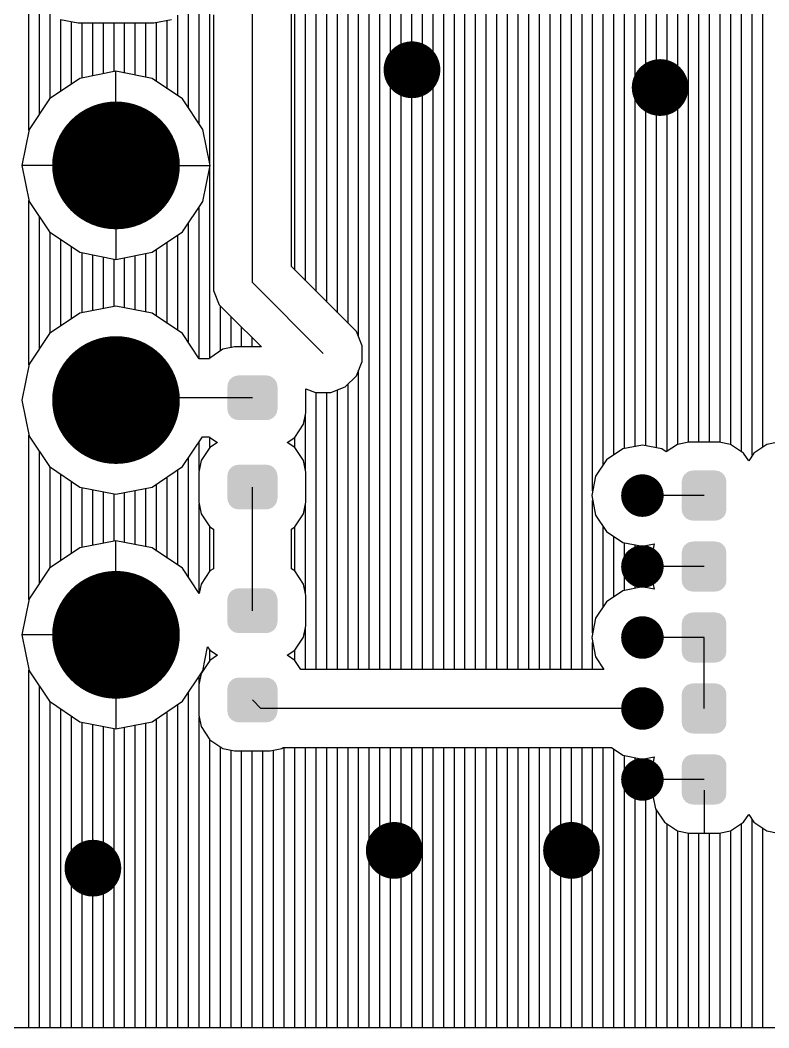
# Model space of a CAD drawing. Extents: x 295 to 953, y 10 to 290.
# Drawn here: x 601.13 to 623.26, y 132.92 to 162.68 of the extents above; entities that cross this region are included whole.
import ezdxf

# ---------------------------------------------------------------- set-up
doc = ezdxf.new("R2010")
doc.units = 0
doc.header["$LTSCALE"] = 5
doc.header["$MEASUREMENT"] = 0
doc.layers.get('0').update_dxf_attribs({"linetype": 'CONTINUOUS', "lineweight": 25})
doc.layers.add('DV-INT-A3_BOT', color=7, linetype='CONTINUOUS')

msp = doc.modelspace()

# ---------------------------------------------------------------- linework, layer by layer
for points, const_width in [([(613.132, 161.213, -1), (612.294, 161.213, -1)], 0.838), ([(620.466, 160.689, -1), (619.628, 160.689, -1)], 0.838), ([(604.909, 158.389, -1), (603.023, 158.389, -1)], 1.886), ([(604.909, 151.461, -1), (603.023, 151.461, -1)], 1.886), ([(619.837, 148.64, -1), (619.209, 148.64, -1)], 0.629), ([(619.837, 146.545, -1), (619.209, 146.545, -1)], 0.629), ([(604.909, 144.529, -1), (603.023, 144.529, -1)], 1.886), ([(619.837, 144.449, -1), (619.209, 144.449, -1)], 0.629), ([(619.837, 142.354, -1), (619.209, 142.354, -1)], 0.629), ([(619.837, 140.258, -1), (619.209, 140.258, -1)], 0.629), ([(612.608, 138.163, -1), (611.77, 138.163, -1)], 0.838), ([(617.847, 138.163, -1), (617.008, 138.163, -1)], 0.838), ([(603.702, 137.639, -1), (602.864, 137.639, -1)], 0.838)]:
    msp.add_lwpolyline(points, format="xyb", close=True, dxfattribs=dict(const_width=const_width))
for points in [[(608.719, 151.962), (608.679, 152.046), (607.275, 151.962), (607.318, 152.046)], [(608.679, 152.046), (608.67, 152.055), (607.318, 152.046), (607.323, 152.055)], [(608.67, 152.055), (608.606, 152.122), (607.323, 152.055), (607.391, 152.122)], [(608.606, 152.122), (608.594, 152.128), (607.391, 152.122), (607.398, 152.128)], [(608.594, 152.128), (608.514, 152.171), (607.398, 152.128), (607.485, 152.171)], [(608.514, 152.171), (608.494, 152.174), (607.485, 152.171), (607.492, 152.174)], [(608.494, 152.174), (608.411, 152.188), (607.492, 152.174), (607.585, 152.188)], [(608.74, 151.197), (608.74, 151.859), (607.256, 151.197), (607.256, 151.859)], [(608.738, 151.859), (608.724, 151.952), (607.258, 151.859), (607.273, 151.952)], [(608.724, 151.952), (608.719, 151.962), (607.273, 151.952), (607.275, 151.962)], [(608.723, 151.104), (608.738, 151.197), (607.271, 151.104), (607.258, 151.197)], [(608.721, 151.093), (608.723, 151.104), (607.276, 151.093), (607.271, 151.104)], [(608.677, 151.01), (608.721, 151.093), (607.317, 151.01), (607.276, 151.093)], [(608.673, 151.001), (608.677, 151.01), (607.325, 151.001), (607.317, 151.01)], [(608.604, 150.934), (608.673, 151.001), (607.389, 150.934), (607.325, 151.001)], [(608.598, 150.928), (608.604, 150.934), (607.401, 150.928), (607.389, 150.934)], [(608.51, 150.885), (608.598, 150.928), (607.482, 150.885), (607.401, 150.928)], [(608.503, 150.882), (608.51, 150.885), (607.502, 150.882), (607.482, 150.885)], [(608.411, 150.868), (608.503, 150.882), (607.585, 150.868), (607.502, 150.882)], [(608.719, 149.326), (608.679, 149.41), (607.275, 149.326), (607.318, 149.41)], [(608.679, 149.41), (608.67, 149.419), (607.318, 149.41), (607.323, 149.419)], [(608.67, 149.419), (608.606, 149.486), (607.323, 149.419), (607.391, 149.486)], [(608.606, 149.486), (608.594, 149.492), (607.391, 149.486), (607.398, 149.492)], [(608.594, 149.492), (608.514, 149.535), (607.398, 149.492), (607.485, 149.535)], [(608.514, 149.535), (608.494, 149.538), (607.485, 149.535), (607.492, 149.538)], [(608.494, 149.538), (608.411, 149.552), (607.492, 149.538), (607.585, 149.552)], [(621.781, 149.363), (621.759, 149.366), (620.916, 149.363), (620.923, 149.366)], [(621.759, 149.366), (621.677, 149.379), (620.923, 149.366), (621.015, 149.379)], [(621.677, 149.379), (621.677, 149.382), (621.015, 149.379), (621.015, 149.382)], [(608.74, 148.561), (608.74, 149.223), (607.256, 148.561), (607.256, 149.223)], [(608.738, 149.223), (608.724, 149.316), (607.258, 149.223), (607.273, 149.316)], [(608.724, 149.316), (608.719, 149.326), (607.273, 149.316), (607.275, 149.326)], [(622.006, 149.053), (621.992, 149.145), (620.686, 149.053), (620.702, 149.145)], [(621.992, 149.145), (621.987, 149.156), (620.702, 149.145), (620.704, 149.156)], [(621.987, 149.156), (621.946, 149.239), (620.704, 149.156), (620.748, 149.239)], [(621.946, 149.239), (621.937, 149.249), (620.748, 149.239), (620.753, 149.249)], [(621.937, 149.249), (621.873, 149.314), (620.753, 149.249), (620.821, 149.314)], [(621.873, 149.314), (621.86, 149.321), (620.821, 149.314), (620.828, 149.321)], [(621.86, 149.321), (621.781, 149.363), (620.828, 149.321), (620.916, 149.363)], [(622.006, 149.051), (622.006, 149.053), (620.686, 149.051), (620.686, 149.053)], [(622.006, 148.23), (622.006, 149.051), (620.686, 148.23), (620.686, 149.051)], [(608.723, 148.468), (608.738, 148.561), (607.271, 148.468), (607.258, 148.561)], [(608.721, 148.457), (608.723, 148.468), (607.276, 148.457), (607.271, 148.468)], [(608.677, 148.373), (608.721, 148.457), (607.317, 148.373), (607.276, 148.457)], [(608.673, 148.364), (608.677, 148.373), (607.325, 148.364), (607.317, 148.373)], [(608.604, 148.298), (608.673, 148.364), (607.389, 148.298), (607.325, 148.364)], [(608.598, 148.291), (608.604, 148.298), (607.401, 148.291), (607.389, 148.298)], [(608.51, 148.249), (608.598, 148.291), (607.482, 148.249), (607.401, 148.291)], [(608.503, 148.246), (608.51, 148.249), (607.502, 148.246), (607.482, 148.249)], [(608.411, 148.232), (608.503, 148.246), (607.585, 148.232), (607.502, 148.246)], [(622.006, 148.228), (622.006, 148.23), (620.686, 148.228), (620.686, 148.23)], [(621.991, 148.135), (622.006, 148.228), (620.7, 148.135), (620.686, 148.228)], [(621.989, 148.124), (621.991, 148.135), (620.705, 148.124), (620.7, 148.135)], [(621.945, 148.041), (621.989, 148.124), (620.746, 148.041), (620.705, 148.124)], [(621.94, 148.032), (621.945, 148.041), (620.755, 148.032), (620.746, 148.041)], [(621.871, 147.966), (621.94, 148.032), (620.819, 147.966), (620.755, 148.032)], [(621.864, 147.959), (621.871, 147.966), (620.832, 147.959), (620.819, 147.966)], [(621.777, 147.918), (621.864, 147.959), (620.912, 147.918), (620.832, 147.959)], [(621.769, 147.914), (621.777, 147.918), (620.933, 147.914), (620.912, 147.918)], [(621.677, 147.901), (621.769, 147.914), (621.015, 147.901), (620.933, 147.914)], [(621.677, 147.899), (621.677, 147.901), (621.015, 147.899), (621.015, 147.901)], [(621.759, 147.271), (621.677, 147.284), (620.923, 147.271), (621.015, 147.284)], [(621.677, 147.284), (621.677, 147.287), (621.015, 147.284), (621.015, 147.287)], [(622.006, 146.958), (621.992, 147.05), (620.686, 146.958), (620.702, 147.05)], [(621.992, 147.05), (621.987, 147.061), (620.702, 147.05), (620.704, 147.061)], [(621.987, 147.061), (621.946, 147.144), (620.704, 147.061), (620.748, 147.144)], [(621.946, 147.144), (621.937, 147.153), (620.748, 147.144), (620.753, 147.153)], [(621.937, 147.153), (621.873, 147.219), (620.753, 147.153), (620.821, 147.219)], [(621.873, 147.219), (621.86, 147.226), (620.821, 147.219), (620.828, 147.226)], [(621.86, 147.226), (621.781, 147.267), (620.828, 147.226), (620.916, 147.267)], [(621.781, 147.267), (621.759, 147.271), (620.916, 147.267), (620.923, 147.271)], [(622.006, 146.956), (622.006, 146.958), (620.686, 146.956), (620.686, 146.958)], [(622.006, 146.134), (622.006, 146.956), (620.686, 146.134), (620.686, 146.956)], [(622.006, 146.132), (622.006, 146.134), (620.686, 146.132), (620.686, 146.134)], [(621.991, 146.04), (622.006, 146.132), (620.7, 146.04), (620.686, 146.132)], [(608.67, 145.769), (608.606, 145.835), (607.323, 145.769), (607.391, 145.835)], [(608.606, 145.835), (608.594, 145.842), (607.391, 145.835), (607.398, 145.842)], [(608.594, 145.842), (608.514, 145.884), (607.398, 145.842), (607.485, 145.884)], [(608.514, 145.884), (608.494, 145.888), (607.485, 145.884), (607.492, 145.888)], [(608.494, 145.888), (608.411, 145.902), (607.492, 145.888), (607.585, 145.902)], [(621.989, 146.029), (621.991, 146.04), (620.705, 146.029), (620.7, 146.04)], [(621.945, 145.946), (621.989, 146.029), (620.746, 145.946), (620.705, 146.029)], [(621.94, 145.936), (621.945, 145.946), (620.755, 145.936), (620.746, 145.946)], [(621.871, 145.871), (621.94, 145.936), (620.819, 145.871), (620.755, 145.936)], [(621.864, 145.864), (621.871, 145.871), (620.832, 145.864), (620.819, 145.871)], [(621.777, 145.822), (621.864, 145.864), (620.912, 145.822), (620.832, 145.864)], [(621.769, 145.819), (621.777, 145.822), (620.933, 145.819), (620.912, 145.822)], [(621.677, 145.806), (621.769, 145.819), (621.015, 145.806), (620.933, 145.819)], [(621.677, 145.803), (621.677, 145.806), (621.015, 145.803), (621.015, 145.806)], [(608.74, 144.91), (608.74, 145.573), (607.256, 144.91), (607.256, 145.573)], [(608.738, 145.573), (608.724, 145.665), (607.258, 145.573), (607.273, 145.665)], [(608.724, 145.665), (608.719, 145.676), (607.273, 145.665), (607.275, 145.676)], [(608.719, 145.676), (608.679, 145.76), (607.275, 145.676), (607.318, 145.76)], [(608.679, 145.76), (608.67, 145.769), (607.318, 145.76), (607.323, 145.769)], [(608.723, 144.817), (608.738, 144.91), (607.271, 144.817), (607.258, 144.91)], [(622.006, 144.862), (621.992, 144.954), (620.686, 144.862), (620.702, 144.954)], [(621.992, 144.954), (621.987, 144.965), (620.702, 144.954), (620.704, 144.965)], [(621.987, 144.965), (621.946, 145.048), (620.704, 144.965), (620.748, 145.048)], [(621.946, 145.048), (621.937, 145.058), (620.748, 145.048), (620.753, 145.058)], [(621.937, 145.058), (621.873, 145.123), (620.753, 145.058), (620.821, 145.123)], [(621.873, 145.123), (621.86, 145.13), (620.821, 145.123), (620.828, 145.13)], [(621.86, 145.13), (621.781, 145.172), (620.828, 145.13), (620.916, 145.172)], [(621.781, 145.172), (621.759, 145.175), (620.916, 145.172), (620.923, 145.175)], [(621.759, 145.175), (621.677, 145.188), (620.923, 145.175), (621.015, 145.188)], [(621.677, 145.188), (621.677, 145.191), (621.015, 145.188), (621.015, 145.191)], [(608.721, 144.807), (608.723, 144.817), (607.276, 144.807), (607.271, 144.817)], [(608.677, 144.723), (608.721, 144.807), (607.317, 144.723), (607.276, 144.807)], [(608.673, 144.714), (608.677, 144.723), (607.325, 144.714), (607.317, 144.723)], [(608.604, 144.648), (608.673, 144.714), (607.389, 144.648), (607.325, 144.714)], [(608.598, 144.641), (608.604, 144.648), (607.401, 144.641), (607.389, 144.648)], [(608.51, 144.599), (608.598, 144.641), (607.482, 144.599), (607.401, 144.641)], [(622.006, 144.86), (622.006, 144.862), (620.686, 144.86), (620.686, 144.862)], [(622.006, 144.039), (622.006, 144.86), (620.686, 144.039), (620.686, 144.86)], [(608.503, 144.595), (608.51, 144.599), (607.502, 144.595), (607.482, 144.599)], [(608.411, 144.581), (608.503, 144.595), (607.585, 144.581), (607.502, 144.595)], [(622.006, 144.037), (622.006, 144.039), (620.686, 144.037), (620.686, 144.039)], [(621.991, 143.944), (622.006, 144.037), (620.7, 143.944), (620.686, 144.037)], [(621.989, 143.933), (621.991, 143.944), (620.705, 143.933), (620.7, 143.944)], [(621.945, 143.85), (621.989, 143.933), (620.746, 143.85), (620.705, 143.933)], [(621.94, 143.841), (621.945, 143.85), (620.755, 143.841), (620.746, 143.85)], [(621.871, 143.775), (621.94, 143.841), (620.819, 143.775), (620.755, 143.841)], [(621.864, 143.768), (621.871, 143.775), (620.832, 143.768), (620.819, 143.775)], [(621.777, 143.727), (621.864, 143.768), (620.912, 143.727), (620.832, 143.768)], [(621.769, 143.723), (621.777, 143.727), (620.933, 143.723), (620.912, 143.727)], [(621.677, 143.71), (621.769, 143.723), (621.015, 143.71), (620.933, 143.723)], [(621.677, 143.708), (621.677, 143.71), (621.015, 143.708), (621.015, 143.71)], [(608.719, 143.04), (608.679, 143.124), (607.275, 143.04), (607.318, 143.124)], [(608.679, 143.124), (608.67, 143.133), (607.318, 143.124), (607.323, 143.133)], [(608.67, 143.133), (608.606, 143.199), (607.323, 143.133), (607.391, 143.199)], [(608.606, 143.199), (608.594, 143.206), (607.391, 143.199), (607.398, 143.206)], [(608.594, 143.206), (608.514, 143.248), (607.398, 143.206), (607.485, 143.248)], [(608.514, 143.248), (608.494, 143.251), (607.485, 143.248), (607.492, 143.251)], [(608.494, 143.251), (608.411, 143.265), (607.492, 143.251), (607.585, 143.265)], [(608.74, 142.274), (608.74, 142.936), (607.256, 142.274), (607.256, 142.936)], [(608.738, 142.936), (608.724, 143.029), (607.258, 142.936), (607.273, 143.029)], [(608.724, 143.029), (608.719, 143.04), (607.273, 143.029), (607.275, 143.04)], [(622.006, 142.767), (621.992, 142.859), (620.686, 142.767), (620.702, 142.859)], [(621.992, 142.859), (621.987, 142.87), (620.702, 142.859), (620.704, 142.87)], [(621.987, 142.87), (621.946, 142.953), (620.704, 142.87), (620.748, 142.953)], [(621.946, 142.953), (621.937, 142.962), (620.748, 142.953), (620.753, 142.962)], [(621.937, 142.962), (621.873, 143.028), (620.753, 142.962), (620.821, 143.028)], [(621.873, 143.028), (621.86, 143.035), (620.821, 143.028), (620.828, 143.035)], [(621.86, 143.035), (621.781, 143.076), (620.828, 143.035), (620.916, 143.076)], [(621.781, 143.076), (621.759, 143.08), (620.916, 143.076), (620.923, 143.08)], [(621.759, 143.08), (621.677, 143.093), (620.923, 143.08), (621.015, 143.093)], [(621.677, 143.093), (621.677, 143.096), (621.015, 143.093), (621.015, 143.096)], [(622.006, 142.765), (622.006, 142.767), (620.686, 142.765), (620.686, 142.767)], [(622.006, 141.943), (622.006, 142.765), (620.686, 141.943), (620.686, 142.765)], [(608.723, 142.181), (608.738, 142.274), (607.271, 142.181), (607.258, 142.274)], [(608.721, 142.171), (608.723, 142.181), (607.276, 142.171), (607.271, 142.181)], [(608.677, 142.087), (608.721, 142.171), (607.317, 142.087), (607.276, 142.171)], [(608.673, 142.078), (608.677, 142.087), (607.325, 142.078), (607.317, 142.087)], [(608.604, 142.011), (608.673, 142.078), (607.389, 142.011), (607.325, 142.078)], [(608.598, 142.005), (608.604, 142.011), (607.401, 142.005), (607.389, 142.011)], [(608.51, 141.963), (608.598, 142.005), (607.482, 141.963), (607.401, 142.005)], [(608.503, 141.959), (608.51, 141.963), (607.502, 141.959), (607.482, 141.963)], [(608.411, 141.945), (608.503, 141.959), (607.585, 141.945), (607.502, 141.959)], [(622.006, 141.941), (622.006, 141.943), (620.686, 141.941), (620.686, 141.943)], [(621.991, 141.849), (622.006, 141.941), (620.7, 141.849), (620.686, 141.941)], [(621.989, 141.838), (621.991, 141.849), (620.705, 141.838), (620.7, 141.849)], [(621.945, 141.755), (621.989, 141.838), (620.746, 141.755), (620.705, 141.838)], [(621.94, 141.745), (621.945, 141.755), (620.755, 141.745), (620.746, 141.755)], [(621.871, 141.68), (621.94, 141.745), (620.819, 141.68), (620.755, 141.745)], [(621.864, 141.673), (621.871, 141.68), (620.832, 141.673), (620.819, 141.68)], [(621.777, 141.631), (621.864, 141.673), (620.912, 141.631), (620.832, 141.673)], [(621.769, 141.628), (621.777, 141.631), (620.933, 141.628), (620.912, 141.631)], [(621.677, 141.615), (621.769, 141.628), (621.015, 141.615), (620.933, 141.628)], [(621.677, 141.612), (621.677, 141.615), (621.015, 141.612), (621.015, 141.615)], [(622.006, 140.671), (621.992, 140.763), (620.686, 140.671), (620.702, 140.763)], [(621.992, 140.763), (621.987, 140.774), (620.702, 140.763), (620.704, 140.774)], [(621.987, 140.774), (621.946, 140.857), (620.704, 140.774), (620.748, 140.857)], [(621.946, 140.857), (621.937, 140.867), (620.748, 140.857), (620.753, 140.867)], [(621.937, 140.867), (621.873, 140.932), (620.753, 140.867), (620.821, 140.932)], [(621.873, 140.932), (621.86, 140.939), (620.821, 140.932), (620.828, 140.939)], [(621.86, 140.939), (621.781, 140.981), (620.828, 140.939), (620.916, 140.981)], [(621.781, 140.981), (621.759, 140.984), (620.916, 140.981), (620.923, 140.984)], [(621.759, 140.984), (621.677, 140.997), (620.923, 140.984), (621.015, 140.997)], [(621.677, 140.997), (621.677, 141), (621.015, 140.997), (621.015, 141)], [(622.006, 140.669), (622.006, 140.671), (620.686, 140.669), (620.686, 140.671)], [(622.006, 139.848), (622.006, 140.669), (620.686, 139.848), (620.686, 140.669)], [(622.006, 139.846), (622.006, 139.848), (620.686, 139.846), (620.686, 139.848)], [(621.991, 139.753), (622.006, 139.846), (620.7, 139.753), (620.686, 139.846)], [(621.989, 139.742), (621.991, 139.753), (620.705, 139.742), (620.7, 139.753)], [(621.945, 139.659), (621.989, 139.742), (620.746, 139.659), (620.705, 139.742)], [(621.94, 139.65), (621.945, 139.659), (620.755, 139.65), (620.746, 139.659)], [(621.871, 139.584), (621.94, 139.65), (620.819, 139.584), (620.755, 139.65)], [(621.864, 139.577), (621.871, 139.584), (620.832, 139.577), (620.819, 139.584)], [(621.777, 139.536), (621.864, 139.577), (620.912, 139.536), (620.832, 139.577)], [(621.769, 139.532), (621.777, 139.536), (620.933, 139.532), (620.912, 139.536)], [(621.677, 139.519), (621.769, 139.532), (621.015, 139.519), (620.933, 139.532)], [(621.677, 139.517), (621.677, 139.519), (621.015, 139.517), (621.015, 139.519)]]:
    msp.add_solid(points)
at = {"layer": 'DV-INT-A3_BOT'}
for p, q in [((618.052, 148.783), (618.052, 199.293)), ((618.366, 149.554), (618.366, 198.978)), ((618.681, 149.843), (618.681, 198.664)), ((618.995, 150.028), (618.995, 198.35)), ((619.309, 150.09), (619.309, 198.035)), ((619.624, 150.111), (619.624, 197.721)), ((619.938, 150.049), (619.938, 197.407)), ((620.252, 149.948), (620.252, 197.092)), ((620.567, 150.153), (620.567, 196.778)), ((620.881, 150.216), (620.881, 196.464)), ((621.195, 150.22), (621.195, 196.15)), ((621.51, 150.22), (621.51, 195.848)), ((621.824, 150.212), (621.824, 195.718)), ((622.138, 150.145), (622.138, 195.684)), ((622.453, 149.935), (622.453, 195.684)), ((622.767, 149.831), (622.767, 195.684)), ((623.081, 150.074), (623.081, 195.684)), ((617.738, 143.506), (617.738, 194.138)), ((609.251, 155.296), (609.251, 193.534)), ((610.823, 153.724), (610.823, 193.43)), ((613.023, 143.506), (613.023, 193.442)), ((613.337, 143.506), (613.337, 193.547)), ((617.109, 143.506), (617.109, 193.463)), ((617.423, 143.506), (617.423, 193.677)), ((609.565, 154.981), (609.565, 193.35)), ((609.88, 154.667), (609.88, 193.287)), ((610.194, 154.353), (610.194, 193.266)), ((610.508, 154.038), (610.508, 193.329)), ((611.137, 153.313), (611.137, 193.224)), ((611.451, 143.506), (611.451, 193.161)), ((611.766, 143.506), (611.766, 193.157)), ((612.08, 143.506), (612.08, 193.157)), ((612.394, 143.506), (612.394, 193.166)), ((612.708, 143.506), (612.708, 193.233)), ((613.651, 143.506), (613.651, 193.304)), ((613.966, 143.506), (613.966, 193.186)), ((614.28, 143.506), (614.28, 193.157)), ((614.594, 143.506), (614.594, 193.157)), ((614.909, 143.506), (614.909, 193.157)), ((615.223, 143.506), (615.223, 193.203)), ((615.537, 143.506), (615.537, 193.358)), ((615.852, 143.506), (615.852, 193.35)), ((616.166, 143.506), (616.166, 193.287)), ((616.48, 143.506), (616.48, 193.266)), ((616.795, 143.506), (616.795, 193.329)), ((601.393, 159.428), (601.393, 163.606)), ((609.15, 155.4), (609.15, 163.535)), ((601.707, 159.914), (601.707, 163.137)), ((606.422, 159.612), (606.422, 163.25)), ((607.998, 154.927), (607.998, 163.309)), ((602.021, 160.367), (602.021, 162.902)), ((605.793, 160.442), (605.793, 162.827)), ((606.108, 160.086), (606.108, 163.036)), ((606.736, 158.414), (606.736, 162.936)), ((606.845, 162.831), (606.845, 154.696)), ((602.327, 162.697), (602.847, 162.596)), ((602.336, 160.58), (602.336, 162.697)), ((602.65, 160.79), (602.65, 162.634)), ((602.847, 162.596), (605.085, 162.596)), ((602.964, 160.97), (602.964, 162.596)), ((603.279, 161.033), (603.279, 162.596)), ((603.593, 161.092), (603.593, 162.596)), ((603.907, 161.155), (603.907, 162.596)), ((604.222, 161.117), (604.222, 162.596)), ((604.536, 161.054), (604.536, 162.596)), ((604.85, 160.991), (604.85, 162.596)), ((605.085, 162.596), (605.605, 162.697)), ((605.165, 160.865), (605.165, 162.613)), ((605.479, 160.652), (605.479, 162.676)), ((603.966, 161.167), (602.902, 160.958)), ((603.966, 159.461), (603.966, 161.167)), ((605.031, 160.958), (603.966, 161.167)), ((602.902, 160.958), (602, 160.354)), ((605.932, 160.354), (605.031, 160.958)), ((602, 160.354), (601.401, 159.453)), ((606.531, 159.453), (605.932, 160.354)), ((601.401, 159.453), (601.187, 158.389)), ((606.745, 158.389), (606.531, 159.453)), ((602.893, 158.389), (601.187, 158.389)), ((601.187, 158.389), (601.401, 157.328)), ((605.039, 158.389), (606.745, 158.389)), ((606.531, 157.328), (606.745, 158.389)), ((606.736, 152.697), (606.736, 158.368)), ((601.393, 152.5), (601.393, 157.349)), ((601.401, 157.328), (602, 156.427)), ((603.966, 157.316), (603.966, 155.614)), ((605.932, 156.427), (606.531, 157.328)), ((606.422, 152.685), (606.422, 157.165)), ((601.707, 152.986), (601.707, 156.863)), ((606.108, 153.154), (606.108, 156.695)), ((602, 156.427), (602.902, 155.824)), ((602.021, 153.439), (602.021, 156.41)), ((605.031, 155.824), (605.932, 156.427)), ((605.793, 153.514), (605.793, 156.335)), ((602.336, 153.649), (602.336, 156.201)), ((602.65, 153.858), (602.65, 155.991)), ((605.165, 153.934), (605.165, 155.916)), ((605.479, 153.724), (605.479, 156.125)), ((602.902, 155.824), (603.966, 155.614)), ((602.964, 154.038), (602.964, 155.811)), ((603.279, 154.101), (603.279, 155.748)), ((603.593, 154.164), (603.593, 155.685)), ((603.907, 154.227), (603.907, 155.623)), ((603.966, 155.614), (605.031, 155.824)), ((604.222, 154.185), (604.222, 155.664)), ((604.536, 154.122), (604.536, 155.727)), ((604.85, 154.059), (604.85, 155.79)), ((611.07, 153.481), (609.15, 155.4)), ((610.093, 152.831), (607.998, 154.927)), ((606.845, 154.696), (607.017, 154.273)), ((603.966, 154.235), (602.902, 154.026)), ((605.031, 154.026), (603.966, 154.235)), ((607.017, 154.273), (607.344, 153.946)), ((607.051, 152.911), (607.051, 154.24)), ((602.902, 154.026), (602, 153.422)), ((605.932, 153.422), (605.031, 154.026)), ((607.344, 153.946), (608.262, 153.028)), ((607.365, 153.007), (607.365, 153.925)), ((607.679, 153.028), (607.679, 153.611)), ((602, 153.422), (601.401, 152.521)), ((606.426, 152.68), (605.932, 153.422)), ((607.994, 153.028), (607.994, 153.297)), ((611.246, 153.058), (611.07, 153.481)), ((607.126, 152.961), (606.74, 152.701)), ((607.47, 153.028), (607.126, 152.961)), ((608.262, 153.028), (607.47, 153.028)), ((611.246, 152.601), (611.246, 153.058)), ((606.728, 152.68), (606.426, 152.68)), ((606.74, 152.701), (606.728, 152.68)), ((601.401, 152.521), (601.187, 151.461)), ((611.07, 152.178), (611.246, 152.601)), ((611.137, 143.506), (611.137, 152.345)), ((610.743, 151.851), (611.07, 152.178)), ((609.578, 151.084), (609.578, 151.796)), ((609.578, 151.796), (609.863, 151.679)), ((610.32, 151.679), (610.743, 151.851)), ((610.508, 143.506), (610.508, 151.754)), ((610.823, 143.506), (610.823, 151.934)), ((601.187, 151.461), (601.401, 150.396)), ((604.037, 151.528), (603.966, 151.461)), ((607.998, 151.528), (604.037, 151.528)), ((609.863, 151.679), (610.32, 151.679)), ((609.88, 143.506), (609.88, 151.679)), ((610.194, 143.506), (610.194, 151.679)), ((609.507, 150.744), (609.578, 151.084)), ((609.565, 149.382), (609.565, 151.038)), ((609.251, 150.359), (609.507, 150.744)), ((601.393, 145.568), (601.393, 150.422)), ((601.401, 150.396), (602, 149.495)), ((605.932, 149.495), (606.518, 150.375)), ((606.518, 150.375), (606.728, 150.375)), ((606.728, 150.375), (606.74, 150.359)), ((606.736, 150.057), (606.736, 150.363)), ((606.74, 150.359), (606.963, 150.212)), ((609.029, 150.212), (609.251, 150.359)), ((609.251, 150.057), (609.251, 150.363)), ((606.422, 149.382), (606.422, 150.237)), ((606.74, 150.061), (606.485, 149.676)), ((606.963, 150.212), (606.74, 150.061)), ((609.251, 150.061), (609.029, 150.212)), ((609.507, 149.676), (609.251, 150.061)), ((618.949, 150.019), (618.463, 149.696)), ((619.523, 150.132), (618.949, 150.019)), ((620.093, 150.019), (619.523, 150.132)), ((620.227, 149.931), (620.093, 150.019)), ((620.558, 150.149), (620.227, 149.931)), ((620.898, 150.22), (620.558, 150.149)), ((621.79, 150.22), (620.898, 150.22)), ((622.13, 150.149), (621.79, 150.22)), ((622.515, 149.893), (622.13, 150.149)), ((623.199, 150.149), (622.813, 149.893)), ((623.538, 150.22), (623.199, 150.149)), ((601.707, 146.054), (601.707, 149.935)), ((606.108, 146.222), (606.108, 149.764)), ((606.485, 149.676), (606.414, 149.336)), ((609.578, 149.336), (609.507, 149.676)), ((618.463, 149.696), (618.14, 149.21)), ((622.666, 149.671), (622.515, 149.893)), ((622.813, 149.893), (622.666, 149.671)), ((602, 149.495), (602.902, 148.892)), ((602.021, 146.507), (602.021, 149.483)), ((605.031, 148.892), (605.932, 149.495)), ((605.793, 146.583), (605.793, 149.407)), ((602.336, 146.717), (602.336, 149.269)), ((605.479, 146.792), (605.479, 149.198)), ((606.414, 149.336), (606.414, 148.443)), ((609.578, 148.443), (609.578, 149.336)), ((618.14, 149.21), (618.027, 148.64)), ((602.65, 146.93), (602.65, 149.059)), ((602.902, 148.892), (603.966, 148.682)), ((602.964, 147.106), (602.964, 148.879)), ((603.279, 147.169), (603.279, 148.816)), ((603.966, 148.682), (605.031, 148.892)), ((604.536, 147.194), (604.536, 148.795)), ((604.85, 147.132), (604.85, 148.858)), ((605.165, 147.002), (605.165, 148.984)), ((607.998, 145.241), (607.998, 148.892)), ((603.593, 147.232), (603.593, 148.758)), ((603.907, 147.295), (603.907, 148.695)), ((604.222, 147.257), (604.222, 148.733)), ((618.027, 148.64), (618.14, 148.066)), ((618.052, 144.592), (618.052, 148.494)), ((621.346, 148.64), (619.523, 148.64)), ((606.414, 148.443), (606.485, 148.104)), ((606.422, 145.753), (606.422, 148.397)), ((609.507, 148.104), (609.578, 148.443)), ((609.565, 145.736), (609.565, 148.397)), ((606.485, 148.104), (606.74, 147.718)), ((609.251, 147.718), (609.507, 148.104)), ((618.14, 148.066), (618.463, 147.58)), ((606.736, 146.411), (606.736, 147.723)), ((606.74, 147.718), (606.845, 147.651)), ((606.845, 147.651), (606.845, 146.482)), ((609.15, 147.651), (609.251, 147.718)), ((609.15, 146.482), (609.15, 147.651)), ((609.251, 146.411), (609.251, 147.723)), ((618.366, 145.363), (618.366, 147.723)), ((618.463, 147.58), (618.949, 147.257)), ((603.966, 147.308), (602.902, 147.094)), ((603.966, 145.602), (603.966, 147.308)), ((605.031, 147.094), (603.966, 147.308)), ((618.681, 145.652), (618.681, 147.433)), ((602.902, 147.094), (602, 146.495)), ((605.932, 146.495), (605.031, 147.094)), ((618.949, 147.257), (619.523, 147.144)), ((618.995, 145.837), (618.995, 147.249)), ((619.309, 145.899), (619.309, 147.186)), ((619.523, 147.144), (619.875, 147.211)), ((619.624, 145.92), (619.624, 147.165)), ((619.875, 147.211), (619.846, 147.069)), ((619.846, 147.069), (619.846, 146.017)), ((602, 146.495), (601.401, 145.593)), ((606.426, 145.749), (605.932, 146.495)), ((606.74, 146.415), (606.485, 146.029)), ((606.845, 146.482), (606.74, 146.415)), ((609.251, 146.415), (609.15, 146.482)), ((609.507, 146.029), (609.251, 146.415)), ((621.346, 146.545), (619.523, 146.545)), ((621.032, 146.545), (619.846, 146.545)), ((606.485, 146.029), (606.426, 145.749)), ((609.578, 145.69), (609.507, 146.029)), ((618.949, 145.828), (618.463, 145.505)), ((619.523, 145.941), (618.949, 145.828)), ((619.875, 145.874), (619.523, 145.941)), ((619.846, 146.017), (619.875, 145.874)), ((601.401, 145.593), (601.187, 144.529)), ((609.578, 144.797), (609.578, 145.69)), ((618.463, 145.505), (618.14, 145.019)), ((618.14, 145.019), (618.027, 144.449)), ((609.507, 144.458), (609.578, 144.797)), ((609.565, 143.506), (609.565, 144.751)), ((602.893, 144.529), (601.187, 144.529)), ((601.187, 144.529), (601.401, 143.469)), ((609.251, 144.072), (609.507, 144.458)), ((618.027, 144.449), (618.14, 143.875)), ((621.346, 144.449), (619.523, 144.449)), ((621.346, 142.354), (621.346, 144.449)), ((606.531, 143.469), (606.673, 144.173)), ((606.673, 144.173), (606.74, 144.072)), ((606.736, 143.77), (606.736, 144.076)), ((606.74, 144.072), (606.963, 143.925)), ((609.029, 143.925), (609.251, 144.072)), ((609.251, 143.77), (609.251, 144.076)), ((618.052, 143.506), (618.052, 144.303)), ((606.74, 143.775), (606.485, 143.389)), ((606.963, 143.925), (606.74, 143.775)), ((609.251, 143.775), (609.029, 143.925)), ((609.431, 143.506), (609.251, 143.775)), ((618.14, 143.875), (618.387, 143.506)), ((601.393, 132.924), (601.393, 143.49)), ((601.401, 143.469), (602, 142.568)), ((603.966, 143.456), (603.966, 141.75)), ((605.932, 142.568), (606.531, 143.469)), ((618.387, 143.506), (609.431, 143.506)), ((618.366, 143.506), (618.366, 143.532)), ((606.485, 143.389), (606.414, 143.05)), ((606.422, 143.096), (606.422, 143.305)), ((601.707, 132.924), (601.707, 143.003)), ((606.108, 132.924), (606.108, 142.836)), ((606.414, 143.05), (606.414, 142.157)), ((602, 142.568), (602.902, 141.964)), ((602.021, 132.924), (602.021, 142.551)), ((605.031, 141.964), (605.932, 142.568)), ((608.249, 142.354), (607.998, 142.605)), ((602.336, 132.924), (602.336, 142.341)), ((605.479, 132.924), (605.479, 142.266)), ((605.793, 132.924), (605.793, 142.475)), ((619.523, 142.354), (608.249, 142.354)), ((602.65, 132.924), (602.65, 142.132)), ((602.902, 141.964), (603.966, 141.75)), ((602.964, 132.924), (602.964, 141.951)), ((603.966, 141.75), (605.031, 141.964)), ((604.85, 132.924), (604.85, 141.931)), ((605.165, 132.924), (605.165, 142.056)), ((606.414, 142.157), (606.485, 141.817)), ((606.422, 132.924), (606.422, 142.111)), ((603.279, 132.924), (603.279, 141.889)), ((603.593, 132.924), (603.593, 141.826)), ((603.907, 132.924), (603.907, 141.763)), ((604.222, 132.924), (604.222, 141.805)), ((604.536, 132.924), (604.536, 141.868)), ((606.485, 141.817), (606.74, 141.432)), ((606.736, 132.924), (606.736, 141.436)), ((606.74, 141.432), (607.126, 141.172)), ((607.051, 132.924), (607.051, 141.222)), ((607.126, 141.172), (607.47, 141.105)), ((607.365, 132.924), (607.365, 141.126)), ((607.47, 141.105), (608.522, 141.105)), ((607.679, 132.924), (607.679, 141.105)), ((607.994, 132.924), (607.994, 141.105)), ((608.308, 132.924), (608.308, 141.105)), ((608.522, 141.105), (608.865, 141.172)), ((608.622, 132.924), (608.622, 141.126)), ((608.865, 141.172), (608.903, 141.201)), ((608.903, 141.201), (618.605, 141.201)), ((608.937, 132.924), (608.937, 141.201)), ((609.251, 132.924), (609.251, 141.201)), ((609.565, 132.924), (609.565, 141.201)), ((609.88, 132.924), (609.88, 141.201)), ((610.194, 132.924), (610.194, 141.201)), ((610.508, 132.924), (610.508, 141.201)), ((610.823, 132.924), (610.823, 141.201)), ((611.137, 132.924), (611.137, 141.201)), ((611.451, 132.924), (611.451, 141.201)), ((611.766, 132.924), (611.766, 141.201)), ((612.08, 132.924), (612.08, 141.201)), ((612.394, 132.924), (612.394, 141.201)), ((612.708, 132.924), (612.708, 141.201)), ((613.023, 132.924), (613.023, 141.201)), ((613.337, 132.924), (613.337, 141.201)), ((613.651, 132.924), (613.651, 141.201)), ((613.966, 132.924), (613.966, 141.201)), ((614.28, 132.924), (614.28, 141.201)), ((614.594, 132.924), (614.594, 141.201)), ((614.909, 132.924), (614.909, 141.201)), ((615.223, 132.924), (615.223, 141.201)), ((615.537, 132.924), (615.537, 141.201)), ((615.852, 132.924), (615.852, 141.201)), ((616.166, 132.924), (616.166, 141.201)), ((616.48, 132.924), (616.48, 141.201)), ((616.795, 132.924), (616.795, 141.201)), ((617.109, 132.924), (617.109, 141.201)), ((617.423, 132.924), (617.423, 141.201)), ((617.738, 132.924), (617.738, 141.201)), ((618.052, 132.924), (618.052, 141.201)), ((618.366, 132.924), (618.366, 141.201)), ((618.605, 141.201), (618.949, 140.971)), ((618.681, 132.924), (618.681, 141.147)), ((618.949, 140.971), (619.523, 140.858)), ((618.995, 132.924), (618.995, 140.962)), ((619.309, 132.924), (619.309, 140.9)), ((619.523, 140.858), (619.875, 140.925)), ((619.624, 132.924), (619.624, 140.879)), ((619.875, 140.925), (619.846, 140.782)), ((619.846, 140.782), (619.846, 139.73)), ((621.346, 140.258), (619.523, 140.258)), ((621.032, 140.258), (619.846, 140.258)), ((621.346, 139.944), (621.346, 138.674)), ((619.846, 139.73), (619.913, 139.387)), ((619.913, 139.387), (620.173, 139.001)), ((619.938, 132.924), (619.938, 139.349)), ((620.173, 139.001), (620.558, 138.745)), ((622.13, 138.745), (622.515, 139.001)), ((622.453, 132.924), (622.453, 138.959)), ((622.515, 139.001), (622.666, 139.223)), ((622.666, 139.223), (622.813, 139.001)), ((622.767, 132.924), (622.767, 139.064)), ((622.813, 139.001), (623.199, 138.745)), ((620.252, 132.924), (620.252, 138.947)), ((620.558, 138.745), (620.898, 138.674)), ((620.567, 132.924), (620.567, 138.741)), ((620.881, 132.924), (620.881, 138.678)), ((620.898, 138.674), (621.79, 138.674)), ((621.195, 132.924), (621.195, 138.674)), ((621.51, 132.924), (621.51, 138.674)), ((621.79, 138.674), (622.13, 138.745)), ((621.824, 132.924), (621.824, 138.683)), ((622.138, 132.924), (622.138, 138.75)), ((623.081, 132.924), (623.081, 138.821)), ((623.199, 138.745), (623.538, 138.674)), ((606.426, 132.924), (600.664, 132.924)), ((623.19, 132.924), (606.426, 132.924)), ((636.069, 132.924), (623.19, 132.924))]:
    msp.add_line(p, q, dxfattribs=at)

doc.saveas('drawing.dxf')
